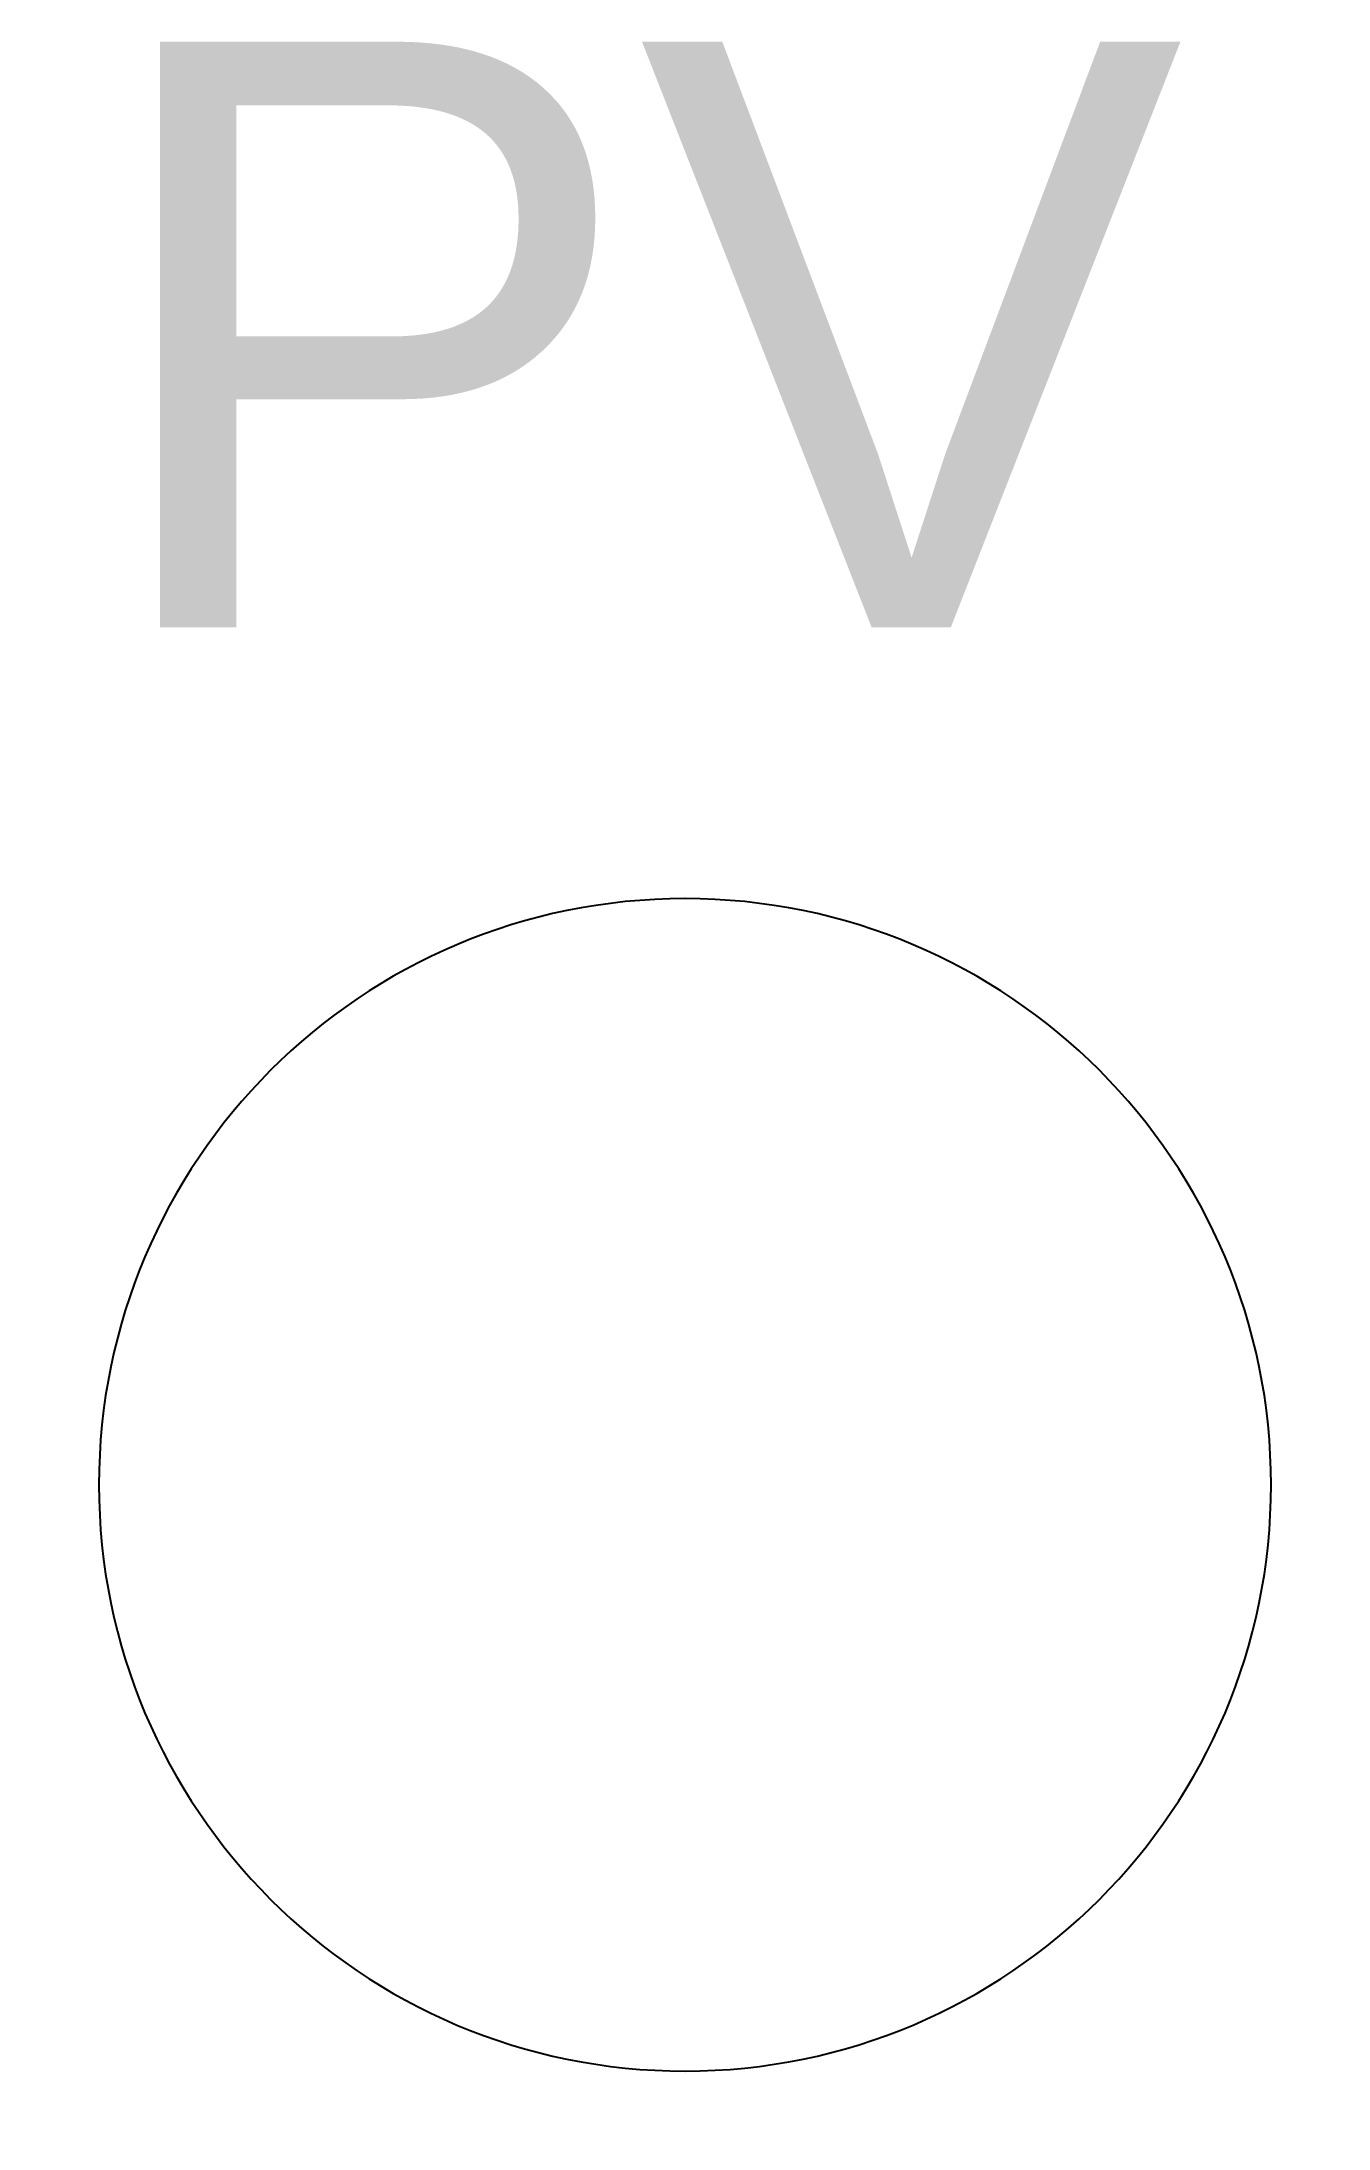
# Model space of a CAD drawing. Header units: metres. Extents: x -0.33 to 0.33, y -0.33 to 0.74.
import ezdxf
from ezdxf.enums import TextEntityAlignment as Align

# ---------------------------------------------------------------- set-up
doc = ezdxf.new("R2010")
doc.units = ezdxf.units.M
doc.header["$LTSCALE"] = 20
doc.layers.add('GF-PV NI', color=7, linetype='Continuous')
doc.styles.add('ARIAL', font='arial.ttf')

# ---------------------------------------------------------------- blocks, each defined once
blk = doc.blocks.new('PV NI')
at = {"layer": 'GF-PV NI', "color": 4, "linetype": 'Continuous', "ltscale": 20}
blk.add_ellipse((0, 0), major_axis=(-0.8712, 0.8712), ratio=1, start_param=-0.785398, end_param=5.497787, dxfattribs=at)
at = {"layer": 'GF-PV NI', "color": 7, "linetype": 'Continuous', "lineweight": 0, "style": 'ARIAL'}
blk.add_text('PV', height=1.23109, dxfattribs=at).set_placement((-1.2449, 2.4175), align=Align.MIDDLE_LEFT)

msp = doc.modelspace()

# ---------------------------------------------------------------- block references
at = {"layer": 'GF-PV NI', "xscale": 0.2430249550187207, "yscale": 0.2430249550187207, "zscale": 0.2430249550187207}
msp.add_blockref('PV NI', (0, 0), dxfattribs=at)

doc.saveas('drawing.dxf')
